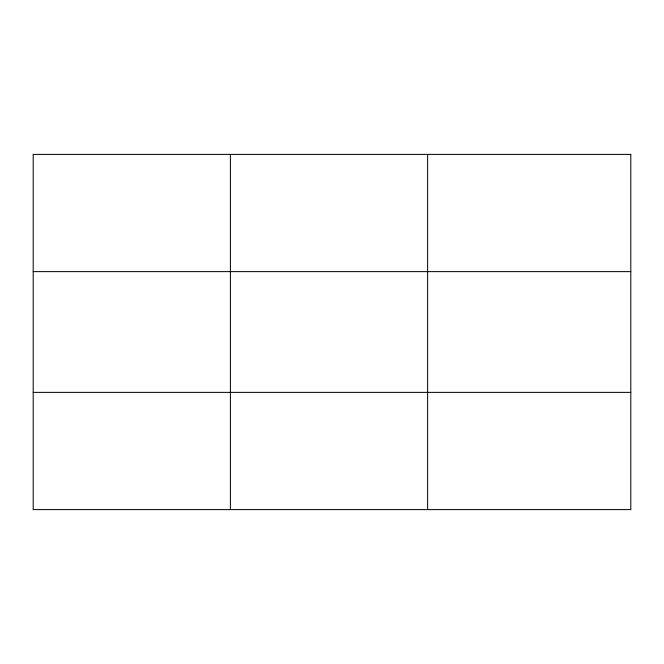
<?xml version="1.0" encoding="UTF-8"?>
<svg xmlns="http://www.w3.org/2000/svg" width="664" height="664" viewBox="0 0 664 664"><rect width="100%" height="100%" fill="white"/><g stroke="black" fill="none" stroke-linecap="round" stroke-linejoin="round"><path stroke-width="1" d="M230.408 509.603L230.408 154.397M427.616 509.603L427.616 154.397M33.2 271.618L630.8 271.618M33.2 392.382L630.8 392.382M630.8 154.397L630.8 509.603L33.2 509.603L33.2 154.397L630.8 154.397"/></g></svg>
